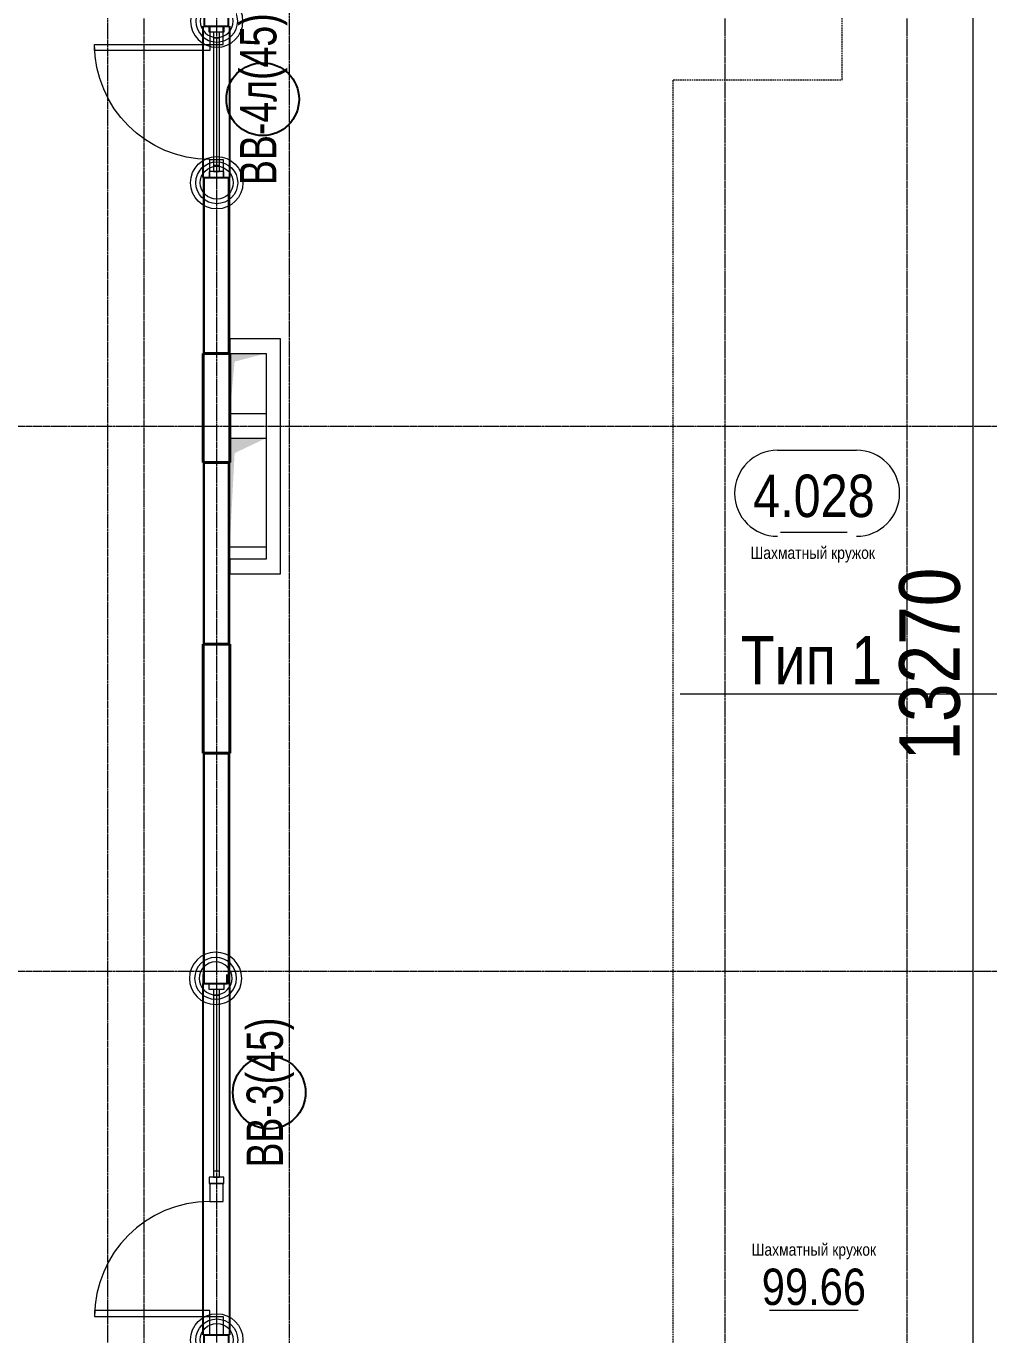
# Model space of a CAD drawing. Header units: millimetres. Extents: x -65509 to 912790, y 446 to 713294.
# Drawn here: x 445931 to 453876, y 562383 to 573183 of the extents above; entities that cross this region are included whole.
import ezdxf
from ezdxf import colors
from ezdxf.entities.mleader import LeaderData, LeaderLine
from ezdxf.enums import TextEntityAlignment as Align
from ezdxf.math import Vec2, Vec3

# ---------------------------------------------------------------- set-up
doc = ezdxf.new("R2010")
doc.units = ezdxf.units.MM
for name, pattern in [('CENTER2', [28.575, 19.05, -3.175, 3.175, -3.175]), ('DASHED', [19.05, 12.7, -6.35]), ('HIDDEN2', [4.7625, 3.175, -1.5875])]:
    doc.linetypes.add(name, pattern=pattern)
doc.layers.get('Defpoints').update_dxf_attribs({"color": 250})
for name, color, linetype, lineweight in [('A-AREA', 250, 'Continuous', 15), ('АР_Area', 250, 'Continuous', 5), ('АР_Витраж', 250, 'Continuous', 13), ('АР_Витраж марка', 250, 'Continuous', 9), ('АР_Двери_витраж', 250, 'Continuous', 9), ('АР_Колонны', 250, 'Continuous', 30), ('АР_площадь пом', 250, 'Continuous', 5), ('АР_Размеры обшивки', 250, 'Continuous', 5), ('АР_Разрезы марка', 7, 'Continuous', 13), ('АР_Стены ЖБ', 250, 'Continuous', 35), ('АР_Стены кирпич', 250, 'Continuous', 20), ('АР_Стены ПЕНОблок', 250, 'Continuous', 20), ('АР_Тонкая', 250, 'Continuous', 5), ('КМ_Фахверки', 250, 'Continuous', 25), ('ОВ_Шахты', 250, 'Continuous', 5), ('Размеры зашивки ГКЛ', 250, 'Continuous', 0), ('РД_Оси_100', 250, 'Continuous', 0), ('РД_проем_инж перемыч_фахверк', 250, 'Continuous', 18)]:
    doc.layers.add(name, color=color, linetype=linetype, lineweight=lineweight)
doc.layers.add('АР_Делит', color=250, linetype='Continuous', lineweight=0, plot=False)
doc.layers.add('РД_Проем', color=250, linetype='Continuous', lineweight=0, plot=False)
doc.layers.add('РД_Витраж_вн', color=250, linetype='Continuous')
doc.styles.add('Arial_09', font='ARIALN.TTF', dxfattribs={"width": 0.9})
doc.styles.add('style1', font='ARIALN.TTF')
doc.dimstyles.new('Dim200_ареал', dxfattribs={"dimscale": 100, "dimtxt": 5, "dimasz": 2.5, "dimexe": 2, "dimexo": 2, "dimgap": 1, "dimtad": 1, "dimzin": 12, "dimdsep": 46, "dimtxsty": 'style1', "dimblk": 'ARCHTICK', "dimcen": 3, "dimdle": 2, "dimclrd": 256, "dimclre": 256, "dimaunit": 1, "dimadec": 0, "dimazin": 3, "dimtfac": 1, "dimtmove": 1, "dimatfit": 3, "dimldrblk": 'OPEN30', "dimfxl": 5, "dimfxlon": 1, "dimtolj": 1, "dimtzin": 0, "dimlwd": 9, "dimlwe": 9, "dimarcsym": 0})

# ---------------------------------------------------------------- blocks, each defined once
blk = doc.blocks.new('otv')
at = {"linetype": 'Continuous'}
blk.add_lwpolyline([(0, -1), (0, 0), (1, 0), (1, -1)], close=True, dxfattribs=at)
blk.add_solid([(0, -1), (0, 0), (0.135, -0.137), (1, 0)], dxfattribs=at)
blk = doc.blocks.new('Ф_пеноблок 200')
at = {"layer": 'АР_Делит', "color": 1}
for radius in [216, 173, 136]:
    blk.add_circle((103, -42), radius, dxfattribs=at)
at = {"layer": 'КМ_Фахверки'}
blk.add_lwpolyline([(0, -75), (0, 0), (200, 0), (200, -75)], dxfattribs=at)
blk = doc.blocks.new('СОШ_2200_АР_ОСИ_М100_28.05.24')
at = {"layer": 'РД_Оси_100', "linetype": 'CENTER2'}
for p, q in [((63600, -6155), (63600, 139938.679)), ((62100, -6155), (62100, 73302.739)), ((43327.994, 63600), (71363.995, 63600)), ((43327.994, 59100), (69455, 59100)), ((43327.994, 59100), (71363.995, 59100))]:
    blk.add_line(p, q, dxfattribs=at)
for points in [[(57300, 139938.679), (57300, -6155)], [(58500, 139938.679), (58500, -6155)], [(57000, 70839.76), (57000, -5755), (56700, -6155)], [(57900, 70753.904), (57900, -6155)]]:
    blk.add_lwpolyline(points, dxfattribs=at)
blk = doc.blocks.new('_ArchTick')
at = {"color": 0, "linetype": 'ByBlock', "const_width": 0.15}
blk.add_lwpolyline([(-0.5, -0.5), (0.5, 0.5)], dxfattribs=at)
blk = doc.blocks.new('*D697')
at = {"layer": 'Defpoints', "color": 0, "lineweight": 25, "transparency": 16777216}
for p in [(454086, 574553), (453745, 561283), (454074, 561283)]:
    blk.add_point(p, dxfattribs=at)
at = {"layer": 'АР_Размеры обшивки', "lineweight": 9, "transparency": 16777216}
for p, q in [((453745, 574753), (453745, 561083)), ((453886, 574553), (453545, 574553)), ((453874, 561283), (453545, 561283))]:
    blk.add_line(p, q, dxfattribs=at)
at = {"layer": 'АР_Размеры обшивки', "lineweight": 9, "transparency": 16777216, "xscale": 250, "yscale": 250, "zscale": 250}
for p, rotation in [((453745, 574553), 90), ((453745, 561283), 270)]:
    blk.add_blockref('_ArchTick', p, dxfattribs=dict(at, rotation=rotation))
at = {"layer": 'АР_Размеры обшивки', "color": 0, "transparency": 16777216, "insert": (453390, 567918), "char_height": 500, "attachment_point": 5, "rotation": 90, "style": 'style1'}
blk.add_mtext('\\A1;13270', dxfattribs=at)
blk = doc.blocks.new('_Open30')
at = {"color": 0, "linetype": 'ByBlock', "lineweight": -2}
for p, q in [((-1, 0.268), (0, 0)), ((0, 0), (-1, -0.268)), ((0, 0), (-1, 0))]:
    blk.add_line(p, q, dxfattribs=at)
blk = doc.blocks.new('MOK-МаркаПом_овал_ареал')
for p, q in [((-2.99, 3.76), (3.52, 3.76)), ((-2.75, -3), (2.75, -3))]:
    blk.add_line(p, q)
for centre, radius, start, end in [((-2.99, 0.21), 3.55, 90, 270), ((3.52, 0.21), 3.55, 270, 90), ((-7.41, 0), 7.16, 0, 0.001)]:
    blk.add_arc(centre, radius, start, end)
at = {"color": 0, "style": 'style1'}
blk.add_attdef('АР-ПОМЕЩЕНИЕ:НОМЕР', text='', height=3, dxfattribs=at).set_placement((0.26, 0), align=Align.MIDDLE)
blk = doc.blocks.new('MOK-МаркаПомещения1')
at = {"layer": 'A-AREA', "color": 0}
blk.add_line((-3.65, -1.94), (3.65, -1.94), dxfattribs=at)
at = {"layer": 'A-AREA', "color": 0, "style": 'style1'}
blk.add_attdef('АР-ПОМЕЩЕНИЕ:ПЛОЩАДЬ', text='', height=3, dxfattribs=at).set_placement((0, 0), align=Align.MIDDLE)
at = {"layer": 'Defpoints', "style": 'style1', "flags": 8}
blk.add_attdef('АР-ПОМЕЩЕНИЕ:НАИМЕНОВАНИЕ', text='', height=1, dxfattribs=at).set_placement((0, 2.96), align=Align.MIDDLE)
blk = doc.blocks.new('МаркаВитража1')
at = {"layer": 'Defpoints'}
blk.add_circle((0, 0), 3, dxfattribs=at)
at = {"color": 0, "linetype": 'ByBlock', "lineweight": -2, "style": 'Arial_09', "width": 0.9}
blk.add_attdef('АР-ОКНО:НАИМЕНОВАНИЕ', text='', height=3, dxfattribs=at).set_placement((0, 0), align=Align.MIDDLE)

msp = doc.modelspace()

# ---------------------------------------------------------------- linework, layer by layer
at = {"layer": 'АР_Витраж', "linetype": 'Continuous', "lineweight": 5}
for p, q in [((447390.882, 573183.318), (447390.882, 571933.318)), ((447610.882, 573183.318), (447610.882, 571933.318)), ((447390.882, 565283.318), (447390.882, 563633.318)), ((447610.882, 565283.318), (447610.882, 563633.318))]:
    msp.add_line(p, q, dxfattribs=at)
at = {"layer": 'АР_Витраж', "linetype": 'Continuous', "lineweight": 13}
for p, q in [((447525.882, 573083.318), (447475.882, 573083.318)), ((447500.882, 573083.318), (447500.882, 572033.318)), ((447525.882, 572033.318), (447475.882, 572033.318)), ((447525.882, 565183.318), (447475.882, 565183.318)), ((447500.882, 565183.318), (447500.882, 563733.318)), ((447525.882, 563733.318), (447475.882, 563733.318))]:
    msp.add_line(p, q, dxfattribs=at)
for points in [[(447440.882, 573133.318), (447440.882, 573183.318), (447560.882, 573183.318), (447560.882, 573133.318)], [(447525.882, 573133.318), (447475.882, 573133.318), (447475.882, 571983.318), (447525.882, 571983.318)], [(447440.882, 571983.318), (447440.882, 571933.318), (447560.882, 571933.318), (447560.882, 571983.318)], [(447440.882, 565233.318), (447440.882, 565283.318), (447560.882, 565283.318), (447560.882, 565233.318)], [(447525.882, 565233.318), (447475.882, 565233.318), (447475.882, 563683.318), (447525.882, 563683.318)], [(447440.882, 563683.318), (447440.882, 563633.318), (447560.882, 563633.318), (447560.882, 563683.318)]]:
    msp.add_lwpolyline(points, close=True, dxfattribs=at)
at = {"layer": 'АР_Двери_витраж', "linetype": 'Continuous', "lineweight": 9}
for points in [[(447555.882, 573033.318), (447555.882, 573183.318), (447445.882, 573183.318), (447445.882, 573033.318)], [(447445.882, 573033.318), (447445.882, 572983.318), (446495.882, 572983.318), (446495.882, 573033.318)], [(447555.882, 572083.318), (447555.882, 571933.318), (447445.882, 571933.318), (447445.882, 572083.318)], [(447555.882, 563483.318), (447555.882, 563633.318), (447445.882, 563633.318), (447445.882, 563483.318)], [(447445.882, 562533.318), (447445.882, 562583.318), (446495.882, 562583.318), (446495.882, 562533.318)], [(447555.882, 562533.318), (447555.882, 562383.318), (447445.882, 562383.318), (447445.882, 562533.318)]]:
    msp.add_lwpolyline(points, close=True, dxfattribs=at)
at = {"layer": 'АР_Двери_витраж', "linetype": 'Continuous', "lineweight": 9, "extrusion": (0, 0, -1)}
msp.add_arc((-447445.882, 573033.318), 950, 270, 0, dxfattribs=at)
at = {"layer": 'АР_Двери_витраж', "linetype": 'Continuous', "lineweight": 9}
msp.add_arc((447445.882, 562533.318), 950, 90, 180, dxfattribs=at)
at = {"layer": 'АР_Колонны', "linetype": 'HIDDEN2', "lineweight": 25}
for p, q in [((447390.882, 570483.318), (447610.882, 570483.318)), ((447390.882, 569583.318), (447390.882, 570483.318)), ((447610.882, 570483.318), (447610.882, 569583.318)), ((447610.882, 569583.318), (447390.882, 569583.318)), ((447390.882, 568083.318), (447610.882, 568083.318)), ((447390.882, 567183.318), (447390.882, 568083.318)), ((447610.882, 568083.318), (447610.882, 567183.318)), ((447610.882, 567183.318), (447390.882, 567183.318))]:
    msp.add_line(p, q, dxfattribs=at)
at = {"layer": 'АР_Колонны', "linetype": 'Continuous', "lineweight": 35}
for p, q in [((447610.882, 570483.318), (447390.882, 570483.318)), ((447390.882, 570483.318), (447390.882, 569583.318)), ((447610.882, 569583.318), (447610.882, 570483.318)), ((447390.882, 569583.318), (447610.882, 569583.318)), ((447610.882, 568083.318), (447390.882, 568083.318)), ((447390.882, 568083.318), (447390.882, 567183.318)), ((447610.882, 567183.318), (447610.882, 568083.318)), ((447390.882, 567183.318), (447610.882, 567183.318))]:
    msp.add_line(p, q, dxfattribs=at)
at = {"layer": 'АР_Разрезы марка', "linetype": 'DASHED', "lineweight": 0}
msp.add_lwpolyline([(451271.202, 505648.735), (451271.202, 572741.817), (452665.995, 572741.817), (452665.995, 609884.305), (445258.35, 609884.305), (445258.35, 640101.121)], dxfattribs=at)
at = {"layer": 'АР_Стены ЖБ', "linetype": 'Continuous', "lineweight": 40}
for p, q in [((447610.882, 570483.318), (447390.882, 570483.318)), ((447390.882, 570483.318), (447390.882, 569583.318)), ((447610.882, 569583.318), (447610.882, 570483.318)), ((447390.882, 569583.318), (447610.882, 569583.318)), ((447610.882, 568083.318), (447390.882, 568083.318)), ((447390.882, 568083.318), (447390.882, 567183.318)), ((447610.882, 567183.318), (447610.882, 568083.318)), ((447390.882, 567183.318), (447610.882, 567183.318))]:
    msp.add_line(p, q, dxfattribs=at)
at = {"layer": 'АР_Стены кирпич', "linetype": 'Continuous', "lineweight": 20}
for p, q in [((447610.882, 570603.318), (447610.882, 570483.318)), ((448030.882, 570603.318), (447610.882, 570603.318)), ((448030.882, 568663.318), (448030.882, 570603.318)), ((447610.882, 570483.318), (447910.882, 570483.318)), ((447910.882, 570483.318), (447910.882, 568783.318)), ((447910.882, 568783.318), (447610.882, 568783.318)), ((447610.882, 568783.318), (447610.882, 568663.318)), ((447610.882, 568663.318), (448030.882, 568663.318))]:
    msp.add_line(p, q, dxfattribs=at)
at = {"layer": 'АР_Стены ПЕНОблок', "linetype": 'Continuous', "lineweight": 20}
for p, q in [((447600.882, 571933.318), (447400.882, 571933.318)), ((447400.882, 571933.318), (447400.882, 570483.318)), ((447600.882, 570483.318), (447600.882, 571933.318)), ((447400.882, 570483.318), (447600.882, 570483.318)), ((447600.882, 569583.318), (447400.882, 569583.318)), ((447400.882, 569583.318), (447400.882, 568083.318)), ((447600.882, 568083.318), (447600.882, 569583.318)), ((447400.882, 568083.318), (447600.882, 568083.318)), ((447600.882, 567183.318), (447400.882, 567183.318)), ((447400.882, 567183.318), (447400.882, 565283.318)), ((447600.882, 565283.318), (447600.882, 567183.318)), ((447400.882, 565283.318), (447600.882, 565283.318))]:
    msp.add_line(p, q, dxfattribs=at)
at = {"layer": 'АР_Тонкая', "linetype": 'Continuous', "lineweight": 0}
for p, q in [((447400.882, 571933.318), (447390.882, 571933.318)), ((447390.882, 571933.318), (447390.882, 570483.318)), ((447400.882, 570483.318), (447400.882, 571933.318)), ((447610.882, 571933.318), (447600.882, 571933.318)), ((447600.882, 571933.318), (447600.882, 570483.318)), ((447610.882, 570483.318), (447610.882, 571933.318)), ((447390.882, 570483.318), (447400.882, 570483.318)), ((447600.882, 570483.318), (447610.882, 570483.318)), ((447400.882, 569583.318), (447390.882, 569583.318)), ((447390.882, 569583.318), (447390.882, 568083.318)), ((447400.882, 568083.318), (447400.882, 569583.318)), ((447610.882, 569583.318), (447600.882, 569583.318)), ((447600.882, 569583.318), (447600.882, 568083.318)), ((447610.882, 568083.318), (447610.882, 569583.318)), ((447390.882, 568083.318), (447400.882, 568083.318)), ((447600.882, 568083.318), (447610.882, 568083.318)), ((447400.882, 567183.318), (447390.882, 567183.318)), ((447390.882, 567183.318), (447390.882, 565283.318)), ((447400.882, 565283.318), (447400.882, 567183.318)), ((447610.882, 567183.318), (447600.882, 567183.318)), ((447600.882, 567183.318), (447600.882, 565283.318)), ((447610.882, 565283.318), (447610.882, 567183.318)), ((447390.882, 565283.318), (447400.882, 565283.318)), ((447600.882, 565283.318), (447610.882, 565283.318))]:
    msp.add_line(p, q, dxfattribs=at)
at = {"layer": 'РД_Витраж_вн', "linetype": 'Continuous', "lineweight": -3}
for p, q in [((447390.882, 571933.318), (447390.882, 573183.318)), ((447610.882, 571933.318), (447610.882, 573183.318)), ((447390.882, 562383.318), (447390.882, 565283.318)), ((447610.882, 562383.318), (447610.882, 565283.318))]:
    msp.add_line(p, q, dxfattribs=at)
at = {"layer": 'РД_Проем', "linetype": 'Continuous', "lineweight": 0}
for p, q in [((447390.882, 571933.318), (447390.882, 573183.318)), ((447610.882, 571933.318), (447610.882, 573183.318)), ((447390.882, 562383.318), (447390.882, 565283.318)), ((447610.882, 562383.318), (447610.882, 565283.318))]:
    msp.add_line(p, q, dxfattribs=at)
at = {"layer": 'РД_проем_инж перемыч_фахверк', "linetype": 'Continuous', "lineweight": 18}
for p, q in [((447390.882, 573183.318), (447390.882, 571933.318)), ((447610.882, 573183.318), (447610.882, 571933.318)), ((447390.882, 565283.318), (447390.882, 562383.318)), ((447610.882, 565283.318), (447610.882, 562383.318))]:
    msp.add_line(p, q, dxfattribs=at)

# ---------------------------------------------------------------- block references
at = {"layer": 'АР_Area', "linetype": 'Continuous', "lineweight": 5}
ref = msp.add_blockref('MOK-МаркаПом_овал_ареал', (452432.102, 569307.216), dxfattribs=dict(at, xscale=100, yscale=100, zscale=100))
ref.add_attrib('АР-ПОМЕЩЕНИЕ:НОМЕР', '4.028', dxfattribs={"layer": '0', "color": 0, "height": 350, "style": 'style1'}).set_placement((452432.102, 569307.216), align=Align.MIDDLE)
ref.add_attrib('АР-ПОМЕЩЕНИЕ:НАИМЕНОВАНИЕ', 'Шахматный кружок', dxfattribs={"layer": 'Defpoints', "color": 2, "height": 100, "style": 'style1'}).set_placement((452422.687, 568825.823), align=Align.MIDDLE)
at = {"layer": 'АР_Витраж марка', "linetype": 'Continuous', "lineweight": 9, "xscale": 100, "yscale": 100, "zscale": 100, "rotation": 90}
for p, values in [((447882.986, 572580.386), {'АР-ОКНО:НАИМЕНОВАНИЕ': 'ВВ-4л(45)'}), ((447937.155, 564382.261), {'АР-ОКНО:НАИМЕНОВАНИЕ': 'ВВ-3(45)'})]:
    msp.add_blockref('МаркаВитража1', p, dxfattribs=at).add_auto_attribs(values)
at = {"layer": 'АР_площадь пом', "linetype": 'Continuous', "lineweight": 5}
ref = msp.add_blockref('MOK-МаркаПомещения1', (452431.973, 562779.694), dxfattribs=dict(at, xscale=100, yscale=100, zscale=100))
ref.add_attrib('АР-ПОМЕЩЕНИЕ:НАИМЕНОВАНИЕ', 'Шахматный кружок', dxfattribs={"layer": 'Defpoints', "height": 100, "style": 'style1'}).set_placement((452431.973, 563075.257), align=Align.MIDDLE)
ref.add_attrib('АР-ПОМЕЩЕНИЕ:ПЛОЩАДЬ', '99.66', dxfattribs={"layer": 'A-AREA', "color": 0, "height": 300, "style": 'style1'}).set_placement((452431.973, 562779.694), align=Align.MIDDLE)
at = {"layer": 'КМ_Фахверки', "xscale": -1, "rotation": 180}
for p in [(447400.882, 573183.318), (447400.882, 573183.318), (447390.882, 565283.318)]:
    msp.add_blockref('Ф_пеноблок 200', p, dxfattribs=at)
at = {"layer": 'КМ_Фахверки'}
for p in [(447400.882, 571933.318), (447400.882, 571933.318), (447400.882, 562383.318)]:
    msp.add_blockref('Ф_пеноблок 200', p, dxfattribs=at)
at = {"layer": 'ОВ_Шахты', "xscale": 300, "zscale": 300}
for p, yscale in [((447610.882, 570483.318), 500), ((447610.882, 569783.318), 900)]:
    msp.add_blockref('otv', p, dxfattribs=dict(at, yscale=yscale))
at = {"layer": 'РД_Оси_100'}
msp.add_blockref('СОШ_2200_АР_ОСИ_М100_28.05.24', (389600.882, 506283.318), dxfattribs=at)

# ---------------------------------------------------------------- dimensions: what is measured, and where the dimension line sits
at = {"layer": 'АР_Размеры обшивки'}
dim = msp.add_linear_dim(base=(453744.882, 561283.318), p1=(454086.379, 574553.318), p2=(454073.882, 561283.318), angle=90, dimstyle='Dim200_ареал', override={"dimdec": 0}, dxfattribs=at)
dim.commit()
dim.dimension.update_dxf_attribs({"geometry": '*D697', "text_midpoint": (453389.595, 567918.318)})

# ---------------------------------------------------------------- leaders
at = {"layer": 'Размеры зашивки ГКЛ'}
ml = msp.add_multileader_mtext('Standard', dxfattribs=at)
ml.set_content('\\pxsm1;Тип 1 ', color=(0, 0, 138), style='style1')
ml.set_leader_properties(color=256, linetype='ByLayer', lineweight=9)
ml.build(insert=Vec2(0, 0))
ml.multileader.update_dxf_attribs({"has_dogleg": 0, "text_left_attachment_type": 6, "text_right_attachment_type": 6, "text_bottom_attachment_type": 10, "dogleg_length": 25, "arrow_head_size": 400})
ctx = ml.context
ctx.base_point, ctx.char_height, ctx.arrow_head_size, ctx.landing_gap_size, ctx.plane_origin = Vec3(451778.14, 567671.704), 400, 400, 50, Vec3(450270.421, 574642.268)
ctx.left_attachment, ctx.right_attachment, ctx.top_attachment = 6, 6, 10
notes = []
notes.append((ctx, [(1, (1, 1, 0), (452973.536, 567671.704), (-1, 0), 25, [(1, [(454926.646, 567671.704)], 0, [])])]))
ctx.mtext.insert, ctx.mtext.width, ctx.mtext.defined_height, ctx.mtext.line_spacing_factor, ctx.mtext.flow_direction = Vec3(451828.14, 568151.704), 1668.44707, 600, 0.3, 5
for ctx, leaders in notes:
    for number, flags, end, landing, length, lines in leaders:
        leader = LeaderData()
        leader.index, (leader.has_last_leader_line, leader.has_dogleg_vector, leader.attachment_direction) = number, flags
        leader.last_leader_point, leader.dogleg_vector, leader.dogleg_length = Vec3(end), Vec3(landing), length
        for number, points, colour, breaks in lines:
            line = LeaderLine()
            line.index, line.vertices, line.color, line.breaks = number, Vec3.list(points), colors.encode_raw_color(colour), breaks
            leader.lines.append(line)
        ctx.leaders.append(leader)

doc.saveas('drawing.dxf')
